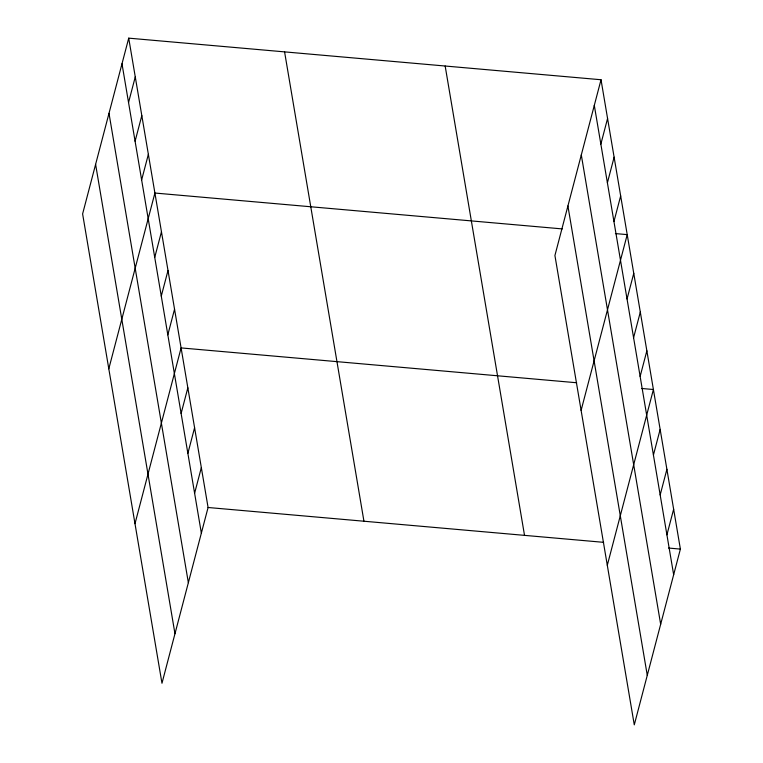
<?xml version="1.0" encoding="UTF-8"?>
<svg xmlns="http://www.w3.org/2000/svg" width="763" height="763" viewBox="0 0 763 763"><rect width="100%" height="100%" fill="white"/><g stroke="black" fill="none" stroke-linecap="round" stroke-linejoin="round"><path stroke-width="1.14" d="M128.718 38.15L82.614 213.907L161.975 683.257L208.08 507.5L128.718 38.15L601.025 79.743L680.386 549.093L634.282 724.85L554.92 255.5L601.025 79.743M128.546 102.509L135.27 76.872M135.089 141.231L141.813 115.594M141.641 179.954L148.365 154.317M108.804 368.796L154.908 193.039L562.274 228.91M154.736 257.389L161.46 231.761M161.279 296.111L168.003 270.483M167.822 334.833L174.555 309.196M134.994 523.685L181.098 347.918L576.656 382.749M181.117 413.451L187.841 387.814M187.87 453.346L194.594 427.709M194.613 493.241L201.337 467.605M600.853 144.093L607.577 118.456M607.396 182.815L614.12 157.178M613.948 221.537L620.672 195.9M581.11 410.38L627.215 234.623L615.407 233.583M627.043 298.982L633.767 273.345M633.586 337.704L640.31 312.067M640.138 376.426L646.862 350.789M607.3 565.269L653.405 389.511L641.597 388.472M653.424 455.044L660.148 429.407M660.176 494.939L666.9 469.302M666.919 534.834L673.643 509.198M208.08 507.5L603.638 542.331M668.579 548.053L680.386 549.093M594.301 105.37L673.662 574.73M581.301 154.918L660.663 624.268M567.91 205.953L647.272 675.312M445.163 66.019L524.524 535.368M284.58 51.874L363.941 521.224M121.994 63.787L201.356 533.137M108.995 113.325L188.356 582.674M95.604 164.369L174.965 633.719"/></g></svg>
